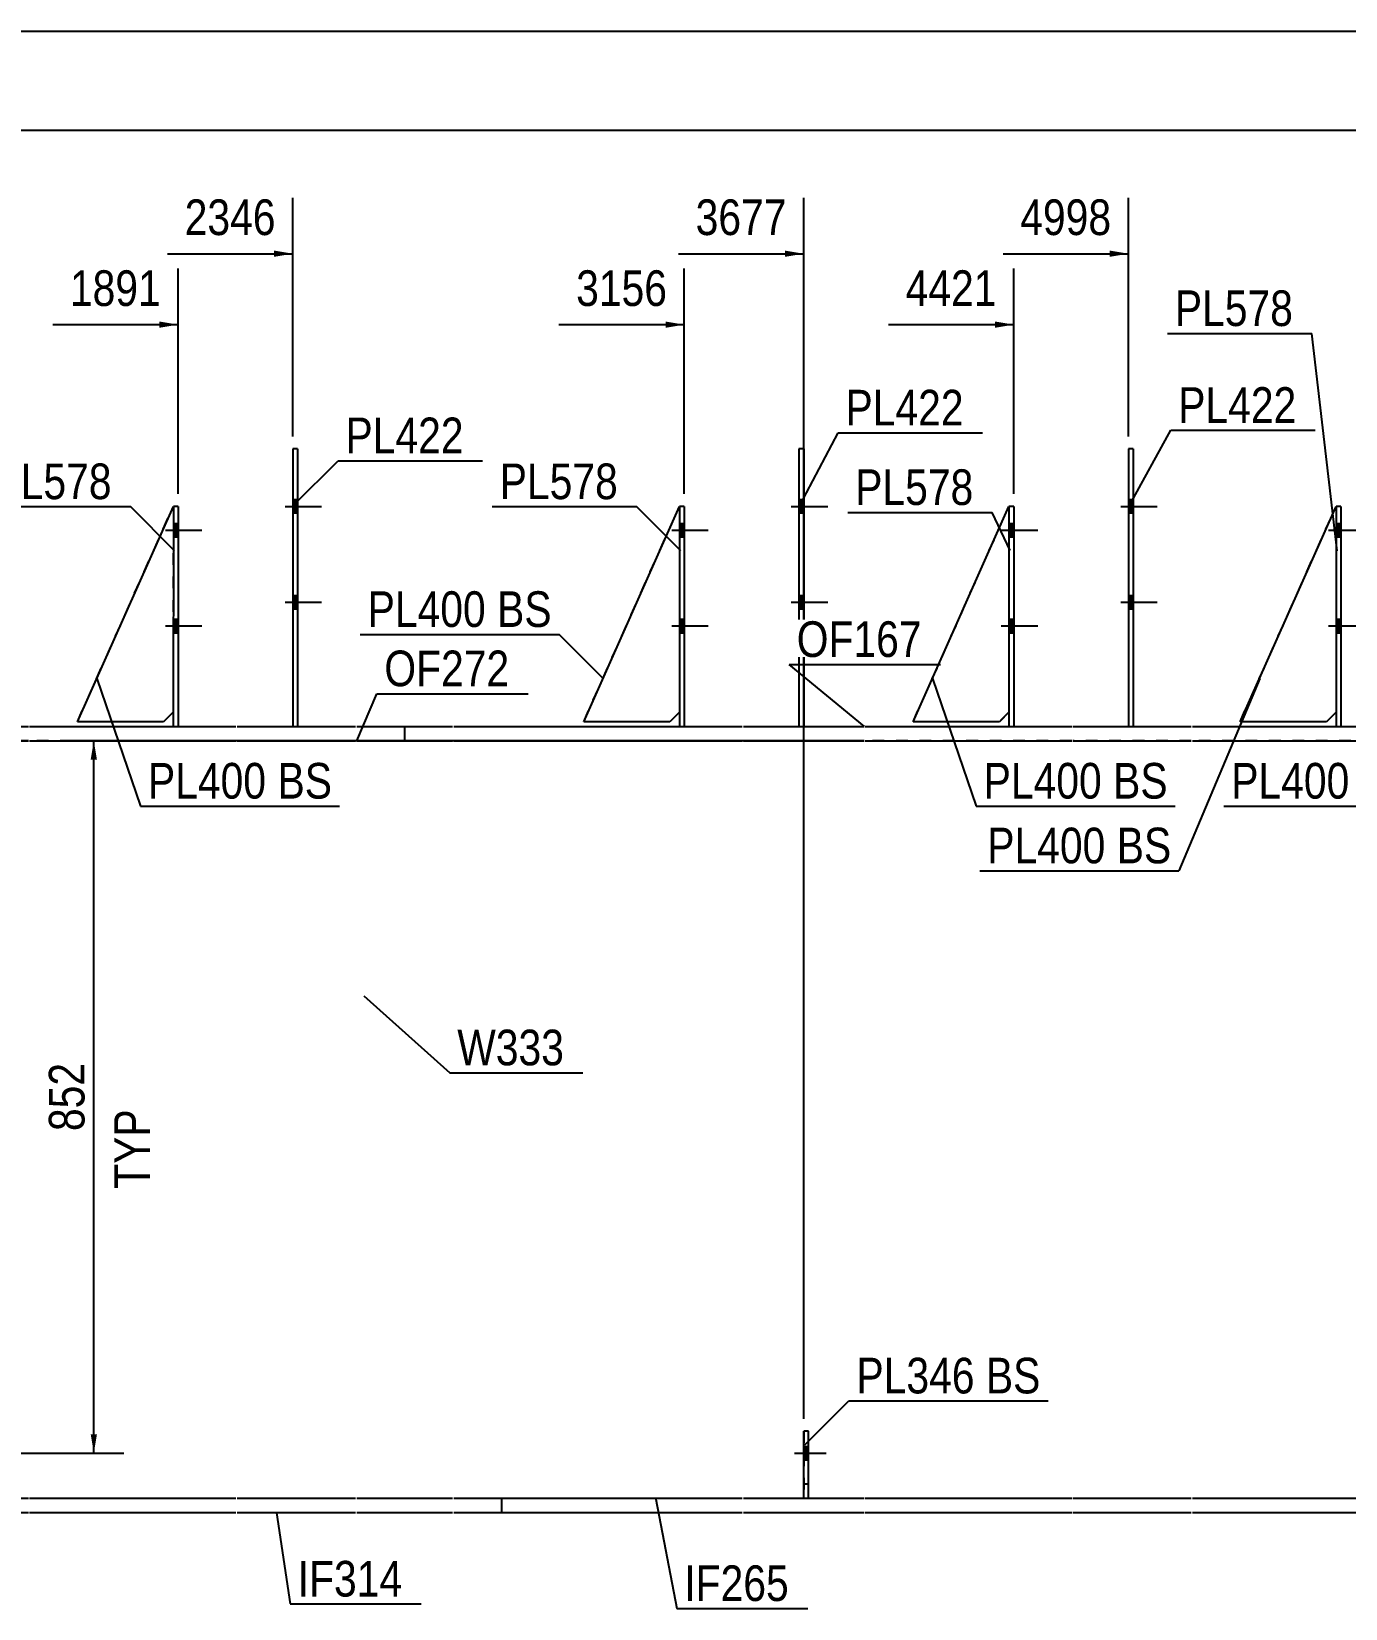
# Model space of a CAD drawing. Header units: millimetres. Extents: x 2 to 405, y 5 to 282.
# Drawn here: x 70.5 to 176.1, y 155.3 to 282 of the extents above; entities that cross this region are included whole.
import ezdxf

# ---------------------------------------------------------------- set-up
doc = ezdxf.new("R2010")
doc.units = ezdxf.units.MM
doc.linetypes.add('DXK_LINE_DOT1', pattern=[1.8814, 0.9407, -0.9407])
doc.linetypes.add('DXK_LINE_DOT2', pattern=[3.9198, 1.9599, -1.9599])
doc.styles.add('Arial Narrow', font='ARIALN.TTF', dxfattribs={"height": 0.2})

# ---------------------------------------------------------------- blocks, each defined once
blk = doc.blocks.new('Unknown-623477390-1211')
at = {"color": 5, "linetype": 'Continuous'}
blk.add_line((405, 282), (5, 282), dxfattribs=at)
blk = doc.blocks.new('Part-623477390-1301 - 1232')
at = {"color": 2, "linetype": 'Continuous'}
for p, q in [((100.51, 226.16), (104.35, 226.16)), ((100.51, 226.16), (100.51, 225.01)), ((104.45, 226.16), (127.63, 226.16)), ((127.73, 226.16), (137.42, 226.16)), ((137.52, 226.16), (154.1, 226.16)), ((154.2, 226.16), (163.7, 226.16)), ((163.8, 226.16), (180.3, 226.16)), ((180.4, 226.16), (189.96, 226.16)), ((189.96, 226.16), (189.96, 225.01)), ((100.51, 225.01), (104.35, 225.01)), ((104.45, 225.01), (127.63, 225.01)), ((127.73, 225.01), (137.42, 225.01)), ((137.52, 225.01), (154.1, 225.01)), ((154.2, 225.01), (163.7, 225.01)), ((163.8, 225.01), (180.3, 225.01)), ((180.4, 225.01), (189.96, 225.01))]:
    blk.add_line(p, q, dxfattribs=at)
blk = doc.blocks.new('Part-623477390-1323 - 1232')
at = {"color": 7, "linetype": 'DXK_LINE_DOT1'}
for p, q in [((36.02, 225.01), (30.66, 225.01)), ((30.66, 225.01), (30.66, 194.62)), ((43.81, 225.01), (36.12, 225.01)), ((60.49, 225.01), (43.91, 225.01)), ((70.28, 225.01), (60.59, 225.01)), ((86.96, 225.01), (70.38, 225.01)), ((96.56, 225.01), (87.06, 225.01)), ((104.35, 225.01), (96.66, 225.01)), ((127.63, 225.01), (104.45, 225.01)), ((137.42, 225.01), (127.73, 225.01)), ((154.1, 225.01), (137.52, 225.01)), ((163.7, 225.01), (154.2, 225.01)), ((180.3, 225.01), (163.8, 225.01)), ((196.98, 225.01), (180.4, 225.01)), ((200.92, 225.01), (197.08, 225.01)), ((30.66, 194.52), (30.66, 164.14)), ((36.02, 164.14), (30.66, 164.14)), ((43.81, 164.14), (36.12, 164.14)), ((60.49, 164.14), (43.91, 164.14)), ((70.28, 164.14), (60.59, 164.14)), ((86.96, 164.14), (70.38, 164.14)), ((96.56, 164.14), (87.06, 164.14)), ((104.35, 164.14), (96.66, 164.14)), ((127.63, 164.14), (104.45, 164.14)), ((137.42, 164.14), (127.73, 164.14)), ((154.1, 164.14), (137.52, 164.14)), ((163.7, 164.14), (154.2, 164.14)), ((180.3, 164.14), (163.8, 164.14)), ((196.98, 164.14), (180.4, 164.14)), ((200.92, 164.14), (197.08, 164.14))]:
    blk.add_line(p, q, dxfattribs=at)
at = {"color": 2, "linetype": 'Continuous'}
for p, q in [((200.92, 225.01), (200.92, 194.62)), ((200.92, 194.52), (200.92, 164.14))]:
    blk.add_line(p, q, dxfattribs=at)
blk = doc.blocks.new('Part-623477390-1776 - 1232')
at = {"color": 2, "linetype": 'Continuous'}
for p, q in [((132.57, 248.47), (132.19, 248.47)), ((132.19, 248.47), (132.19, 226.16)), ((132.57, 248.47), (132.57, 226.16))]:
    blk.add_line(p, q, dxfattribs=at)
at = {"color": 7, "linetype": 'DXK_LINE_DOT1'}
blk.add_line((132.19, 226.16), (132.57, 226.16), dxfattribs=at)
blk = doc.blocks.new('Part-623477390-1453 - 1232')
at = {"color": 2, "linetype": 'Continuous'}
for p, q in [((36.02, 164.14), (30.66, 164.14)), ((30.66, 164.14), (30.66, 162.98)), ((43.81, 164.14), (36.12, 164.14)), ((60.49, 164.14), (43.91, 164.14)), ((70.28, 164.14), (60.59, 164.14)), ((86.96, 164.14), (70.38, 164.14)), ((96.56, 164.14), (87.06, 164.14)), ((104.35, 164.14), (96.66, 164.14)), ((108.3, 164.14), (104.45, 164.14)), ((108.3, 164.14), (108.3, 162.98)), ((36.02, 162.98), (30.66, 162.98)), ((43.81, 162.98), (36.12, 162.98)), ((60.49, 162.98), (43.91, 162.98)), ((70.28, 162.98), (60.59, 162.98)), ((86.96, 162.98), (70.38, 162.98)), ((96.56, 162.98), (87.06, 162.98)), ((104.35, 162.98), (96.66, 162.98)), ((108.3, 162.98), (104.45, 162.98))]:
    blk.add_line(p, q, dxfattribs=at)
blk = doc.blocks.new('Bolt-623477390-1390 - 1232')
at = {"linetype": 'Continuous'}
for points in [[(91.91, 243.32), (91.91, 244.39), (91.52, 244.39), (91.52, 243.32)], [(91.91, 243.32), (91.91, 244.39), (91.52, 244.39), (91.52, 243.32)], [(91.91, 235.62), (91.91, 236.7), (91.52, 236.7), (91.52, 235.62)], [(91.91, 235.62), (91.91, 236.7), (91.52, 236.7), (91.52, 235.62)]]:
    blk.add_hatch(color=3, dxfattribs=at).paths.add_polyline_path(points)
at = {"color": 3, "linetype": 'Continuous'}
for p, q in [((90.91, 243.85), (93.83, 243.85)), ((90.91, 243.85), (93.83, 243.85)), ((91.52, 244.39), (91.91, 244.39)), ((91.52, 244.39), (91.91, 244.39)), ((91.52, 243.32), (91.91, 243.32)), ((91.52, 243.32), (91.91, 243.32)), ((90.91, 236.16), (93.83, 236.16)), ((90.91, 236.16), (93.83, 236.16)), ((91.52, 236.7), (91.91, 236.7)), ((91.52, 236.7), (91.91, 236.7)), ((91.52, 235.62), (91.91, 235.62)), ((91.52, 235.62), (91.91, 235.62))]:
    blk.add_line(p, q, dxfattribs=at)
blk = doc.blocks.new('Bolt-623477390-1391 - 1232')
at = {"linetype": 'Continuous'}
for points in [[(159.04, 243.32), (159.04, 244.39), (158.66, 244.39), (158.66, 243.32)], [(159.04, 243.32), (159.04, 244.39), (158.66, 244.39), (158.66, 243.32)], [(159.04, 235.62), (159.04, 236.7), (158.66, 236.7), (158.66, 235.62)], [(159.04, 235.62), (159.04, 236.7), (158.66, 236.7), (158.66, 235.62)]]:
    blk.add_hatch(color=3, dxfattribs=at).paths.add_polyline_path(points)
at = {"color": 3, "linetype": 'Continuous'}
for p, q in [((158.04, 243.85), (160.97, 243.85)), ((158.04, 243.85), (160.97, 243.85)), ((158.66, 244.39), (159.04, 244.39)), ((158.66, 244.39), (159.04, 244.39)), ((158.66, 243.32), (159.04, 243.32)), ((158.66, 243.32), (159.04, 243.32)), ((158.04, 236.16), (160.97, 236.16)), ((158.04, 236.16), (160.97, 236.16)), ((158.66, 236.7), (159.04, 236.7)), ((158.66, 236.7), (159.04, 236.7)), ((158.66, 235.62), (159.04, 235.62)), ((158.66, 235.62), (159.04, 235.62))]:
    blk.add_line(p, q, dxfattribs=at)
blk = doc.blocks.new('Part-623477390-1426 - 1232')
at = {"color": 2, "linetype": 'Continuous'}
for p, q in [((30.66, 226.16), (36.02, 226.16)), ((30.66, 226.16), (30.66, 225.01)), ((36.12, 226.16), (43.81, 226.16)), ((43.91, 226.16), (60.49, 226.16)), ((60.59, 226.16), (70.28, 226.16)), ((70.38, 226.16), (86.96, 226.16)), ((87.06, 226.16), (96.56, 226.16)), ((96.66, 226.16), (100.51, 226.16)), ((100.51, 226.16), (100.51, 225.01)), ((30.66, 225.01), (36.02, 225.01)), ((36.12, 225.01), (43.81, 225.01)), ((43.91, 225.01), (60.49, 225.01)), ((60.59, 225.01), (70.28, 225.01)), ((70.38, 225.01), (86.96, 225.01)), ((87.06, 225.01), (96.56, 225.01)), ((96.66, 225.01), (100.51, 225.01))]:
    blk.add_line(p, q, dxfattribs=at)
blk = doc.blocks.new('Part-623477390-1448 - 1232')
at = {"color": 2, "linetype": 'Continuous'}
for p, q in [((127.63, 164.14), (108.3, 164.14)), ((108.3, 164.14), (108.3, 162.98)), ((137.42, 164.14), (127.73, 164.14)), ((154.1, 164.14), (137.52, 164.14)), ((163.7, 164.14), (154.2, 164.14)), ((180.3, 164.14), (163.8, 164.14)), ((127.63, 162.98), (108.3, 162.98)), ((137.42, 162.98), (127.73, 162.98)), ((154.1, 162.98), (137.52, 162.98)), ((163.7, 162.98), (154.2, 162.98)), ((180.3, 162.98), (163.8, 162.98))]:
    blk.add_line(p, q, dxfattribs=at)
blk = doc.blocks.new('Part-623477390-9598 - 1232')
at = {"color": 7, "linetype": 'DXK_LINE_DOT1'}
for p, q in [((114.9, 226.55), (122.59, 243.85)), ((122.59, 227.31), (121.82, 226.55)), ((121.82, 226.55), (114.9, 226.55))]:
    blk.add_line(p, q, dxfattribs=at)
blk = doc.blocks.new('Part-623477390-1732 - 1232')
at = {"color": 2, "linetype": 'Continuous'}
for p, q in [((159.04, 248.47), (158.66, 248.47)), ((158.66, 248.47), (158.66, 226.16)), ((159.04, 248.47), (159.04, 226.16))]:
    blk.add_line(p, q, dxfattribs=at)
at = {"color": 7, "linetype": 'DXK_LINE_DOT1'}
blk.add_line((158.66, 226.16), (159.04, 226.16), dxfattribs=at)
blk = doc.blocks.new('Part-623477390-1737 - 1232')
at = {"color": 2, "linetype": 'Continuous'}
for p, q in [((91.91, 248.47), (91.52, 248.47)), ((91.52, 248.47), (91.52, 226.16)), ((91.91, 248.47), (91.91, 226.16))]:
    blk.add_line(p, q, dxfattribs=at)
at = {"color": 7, "linetype": 'DXK_LINE_DOT1'}
blk.add_line((91.52, 226.16), (91.91, 226.16), dxfattribs=at)
blk = doc.blocks.new('Part-623477390-1781 - 1232')
at = {"color": 2, "linetype": 'Continuous'}
for p, q in [((132.57, 164.16), (132.57, 169.55)), ((132.96, 169.55), (132.57, 169.55)), ((132.96, 164.16), (132.96, 169.55)), ((132.57, 164.16), (132.96, 164.16))]:
    blk.add_line(p, q, dxfattribs=at)
at = {"color": 7, "linetype": 'DXK_LINE_DOT1'}
blk.add_line((132.57, 165.31), (132.96, 165.31), dxfattribs=at)
blk = doc.blocks.new('Part-623477390-1786 - 1232')
at = {"color": 7, "linetype": 'DXK_LINE_DOT1'}
for p, q in [((132.57, 169.55), (132.57, 164.16)), ((132.96, 169.55), (132.57, 169.55)), ((132.96, 164.16), (132.96, 169.55)), ((132.57, 164.16), (132.96, 164.16))]:
    blk.add_line(p, q, dxfattribs=at)
blk = doc.blocks.new('Bolt-623477390-1787 - 1232')
at = {"linetype": 'Continuous'}
for points in [[(132.57, 243.32), (132.57, 244.39), (132.19, 244.39), (132.19, 243.32)], [(132.57, 243.32), (132.57, 244.39), (132.19, 244.39), (132.19, 243.32)], [(132.57, 235.62), (132.57, 236.7), (132.19, 236.7), (132.19, 235.62)], [(132.57, 235.62), (132.57, 236.7), (132.19, 236.7), (132.19, 235.62)]]:
    blk.add_hatch(color=3, dxfattribs=at).paths.add_polyline_path(points)
at = {"color": 3, "linetype": 'Continuous'}
for p, q in [((131.57, 243.85), (134.5, 243.85)), ((131.57, 243.85), (134.5, 243.85)), ((132.19, 244.39), (132.57, 244.39)), ((132.19, 244.39), (132.57, 244.39)), ((132.19, 243.32), (132.57, 243.32)), ((132.19, 243.32), (132.57, 243.32)), ((131.57, 236.16), (134.5, 236.16)), ((131.57, 236.16), (134.5, 236.16)), ((132.19, 236.7), (132.57, 236.7)), ((132.19, 236.7), (132.57, 236.7)), ((132.19, 235.62), (132.57, 235.62)), ((132.19, 235.62), (132.57, 235.62))]:
    blk.add_line(p, q, dxfattribs=at)
blk = doc.blocks.new('Bolt-623477390-1788 - 1232')
at = {"linetype": 'Continuous'}
blk.add_hatch(color=3, dxfattribs=at).paths.add_polyline_path([(132.96, 167.24), (132.96, 168.31), (132.57, 168.31), (132.57, 167.24)])
at = {"color": 3, "linetype": 'Continuous'}
for p, q in [((131.84, 167.78), (134.38, 167.78)), ((132.57, 168.31), (132.96, 168.31)), ((132.57, 167.24), (132.96, 167.24))]:
    blk.add_line(p, q, dxfattribs=at)
blk = doc.blocks.new('Bolt-623477390-1789 - 1232')
at = {"color": 3, "linetype": 'DXK_LINE_DOT2'}
for p, q in [((131.96, 167.78), (132.96, 167.78)), ((132.57, 168.31), (132.96, 168.31)), ((132.57, 167.24), (132.96, 167.24))]:
    blk.add_line(p, q, dxfattribs=at)
blk = doc.blocks.new('Part-623477390-1817 - 1232')
at = {"color": 2, "linetype": 'Continuous'}
for p, q in [((149.45, 243.85), (149.06, 243.85)), ((149.06, 243.85), (149.06, 226.16)), ((149.45, 243.85), (149.44, 226.16))]:
    blk.add_line(p, q, dxfattribs=at)
at = {"color": 7, "linetype": 'DXK_LINE_DOT1'}
blk.add_line((149.06, 226.16), (149.44, 226.16), dxfattribs=at)
blk = doc.blocks.new('Bolt-623477390-1818 - 1232')
at = {"linetype": 'Continuous'}
for points in [[(149.45, 241.39), (149.45, 242.47), (149.06, 242.47), (149.06, 241.39)], [(149.45, 241.39), (149.45, 242.47), (149.06, 242.47), (149.06, 241.39)], [(149.45, 241.39), (149.45, 242.47), (149.06, 242.47), (149.06, 241.39)], [(149.44, 233.7), (149.44, 234.78), (149.06, 234.78), (149.06, 233.7)], [(149.44, 233.7), (149.44, 234.78), (149.06, 234.78), (149.06, 233.7)], [(149.44, 233.7), (149.44, 234.78), (149.06, 234.78), (149.06, 233.7)]]:
    blk.add_hatch(color=3, dxfattribs=at).paths.add_polyline_path(points)
at = {"color": 3, "linetype": 'Continuous'}
for p, q in [((149.06, 242.47), (149.45, 242.47)), ((149.06, 242.47), (149.45, 242.47)), ((149.06, 242.47), (149.45, 242.47)), ((148.45, 241.93), (151.37, 241.93)), ((148.45, 241.93), (151.37, 241.93)), ((148.45, 241.93), (151.37, 241.93)), ((149.06, 241.39), (149.45, 241.39)), ((149.06, 241.39), (149.45, 241.39)), ((149.06, 241.39), (149.45, 241.39)), ((149.06, 234.78), (149.44, 234.78)), ((149.06, 234.78), (149.44, 234.78)), ((149.06, 234.78), (149.44, 234.78)), ((148.44, 234.24), (151.37, 234.24)), ((148.44, 234.24), (151.37, 234.24)), ((148.44, 234.24), (151.37, 234.24)), ((149.06, 233.7), (149.44, 233.7)), ((149.06, 233.7), (149.44, 233.7)), ((149.06, 233.7), (149.44, 233.7))]:
    blk.add_line(p, q, dxfattribs=at)
blk = doc.blocks.new('Part-623477390-1828 - 1232')
at = {"color": 2, "linetype": 'Continuous'}
for p, q in [((81.93, 243.85), (81.92, 226.16)), ((82.31, 243.85), (81.93, 243.85)), ((82.31, 243.85), (82.31, 226.16))]:
    blk.add_line(p, q, dxfattribs=at)
at = {"color": 7, "linetype": 'DXK_LINE_DOT1'}
blk.add_line((81.92, 226.16), (82.31, 226.16), dxfattribs=at)
blk = doc.blocks.new('Bolt-623477390-1829 - 1232')
at = {"linetype": 'Continuous'}
for points in [[(82.31, 241.39), (82.31, 242.47), (81.93, 242.47), (81.92, 241.39)], [(82.31, 241.39), (82.31, 242.47), (81.93, 242.47), (81.92, 241.39)], [(82.31, 241.39), (82.31, 242.47), (81.93, 242.47), (81.92, 241.39)], [(82.31, 233.7), (82.31, 234.78), (81.92, 234.78), (81.92, 233.7)], [(82.31, 233.7), (82.31, 234.78), (81.92, 234.78), (81.92, 233.7)], [(82.31, 233.7), (82.31, 234.78), (81.92, 234.78), (81.92, 233.7)]]:
    blk.add_hatch(color=3, dxfattribs=at).paths.add_polyline_path(points)
at = {"color": 3, "linetype": 'Continuous'}
for p, q in [((81.93, 242.47), (82.31, 242.47)), ((81.93, 242.47), (82.31, 242.47)), ((81.93, 242.47), (82.31, 242.47)), ((81.31, 241.93), (84.23, 241.93)), ((81.31, 241.93), (84.23, 241.93)), ((81.31, 241.93), (84.23, 241.93)), ((81.92, 241.39), (82.31, 241.39)), ((81.92, 241.39), (82.31, 241.39)), ((81.92, 241.39), (82.31, 241.39)), ((81.92, 234.78), (82.31, 234.78)), ((81.92, 234.78), (82.31, 234.78)), ((81.92, 234.78), (82.31, 234.78)), ((81.31, 234.24), (84.23, 234.24)), ((81.31, 234.24), (84.23, 234.24)), ((81.31, 234.24), (84.23, 234.24)), ((81.92, 233.7), (82.31, 233.7)), ((81.92, 233.7), (82.31, 233.7)), ((81.92, 233.7), (82.31, 233.7))]:
    blk.add_line(p, q, dxfattribs=at)
blk = doc.blocks.new('Bolt-623477390-1841 - 1232')
at = {"linetype": 'Continuous'}
for points in [[(122.98, 241.39), (122.98, 242.47), (122.59, 242.47), (122.59, 241.39)], [(122.98, 241.39), (122.98, 242.47), (122.59, 242.47), (122.59, 241.39)], [(122.98, 241.39), (122.98, 242.47), (122.59, 242.47), (122.59, 241.39)], [(122.97, 233.7), (122.97, 234.78), (122.59, 234.78), (122.59, 233.7)], [(122.97, 233.7), (122.97, 234.78), (122.59, 234.78), (122.59, 233.7)], [(122.97, 233.7), (122.97, 234.78), (122.59, 234.78), (122.59, 233.7)]]:
    blk.add_hatch(color=3, dxfattribs=at).paths.add_polyline_path(points)
at = {"color": 3, "linetype": 'Continuous'}
for p, q in [((122.59, 242.47), (122.98, 242.47)), ((122.59, 242.47), (122.98, 242.47)), ((122.59, 242.47), (122.98, 242.47)), ((121.98, 241.93), (124.9, 241.93)), ((121.98, 241.93), (124.9, 241.93)), ((121.98, 241.93), (124.9, 241.93)), ((122.59, 241.39), (122.98, 241.39)), ((122.59, 241.39), (122.98, 241.39)), ((122.59, 241.39), (122.98, 241.39)), ((122.59, 234.78), (122.97, 234.78)), ((122.59, 234.78), (122.97, 234.78)), ((122.59, 234.78), (122.97, 234.78)), ((121.97, 234.24), (124.9, 234.24)), ((121.97, 234.24), (124.9, 234.24)), ((121.97, 234.24), (124.9, 234.24)), ((122.59, 233.7), (122.97, 233.7)), ((122.59, 233.7), (122.97, 233.7)), ((122.59, 233.7), (122.97, 233.7))]:
    blk.add_line(p, q, dxfattribs=at)
blk = doc.blocks.new('Part-623477390-4533 - 1232')
at = {"color": 2, "linetype": 'Continuous'}
for p, q in [((122.98, 243.85), (122.59, 243.85)), ((122.59, 243.85), (122.59, 226.16)), ((122.98, 243.85), (122.97, 226.16))]:
    blk.add_line(p, q, dxfattribs=at)
at = {"color": 7, "linetype": 'DXK_LINE_DOT1'}
blk.add_line((122.59, 226.16), (122.97, 226.16), dxfattribs=at)
blk = doc.blocks.new('Part-623477390-9588 - 1232')
at = {"color": 2, "linetype": 'Continuous'}
for p, q in [((114.9, 226.55), (122.59, 243.85)), ((122.59, 227.31), (121.82, 226.55)), ((121.82, 226.55), (114.9, 226.55))]:
    blk.add_line(p, q, dxfattribs=at)
at = {"color": 7, "linetype": 'DXK_LINE_DOT1'}
blk.add_line((122.59, 243.85), (122.59, 227.31), dxfattribs=at)
blk = doc.blocks.new('Part-623477390-9590 - 1232')
at = {"color": 2, "linetype": 'Continuous'}
for p, q in [((74.23, 226.55), (81.93, 243.85)), ((81.92, 227.31), (81.15, 226.55)), ((81.15, 226.55), (74.23, 226.55))]:
    blk.add_line(p, q, dxfattribs=at)
at = {"color": 7, "linetype": 'DXK_LINE_DOT1'}
blk.add_line((81.93, 243.85), (81.92, 227.31), dxfattribs=at)
blk = doc.blocks.new('Part-623477390-9594 - 1232')
at = {"color": 2, "linetype": 'Continuous'}
for p, q in [((141.37, 226.55), (149.06, 243.85)), ((149.06, 227.31), (148.29, 226.55)), ((148.29, 226.55), (141.37, 226.55))]:
    blk.add_line(p, q, dxfattribs=at)
at = {"color": 7, "linetype": 'DXK_LINE_DOT1'}
blk.add_line((149.06, 243.85), (149.06, 227.31), dxfattribs=at)
blk = doc.blocks.new('Part-623477390-9600 - 1232')
at = {"color": 7, "linetype": 'DXK_LINE_DOT1'}
for p, q in [((74.23, 226.55), (81.93, 243.85)), ((81.92, 227.31), (81.15, 226.55)), ((81.15, 226.55), (74.23, 226.55))]:
    blk.add_line(p, q, dxfattribs=at)
blk = doc.blocks.new('Part-623477390-9604 - 1232')
at = {"color": 7, "linetype": 'DXK_LINE_DOT1'}
for p, q in [((141.37, 226.55), (149.06, 243.85)), ((149.06, 227.31), (148.29, 226.55)), ((148.29, 226.55), (141.37, 226.55))]:
    blk.add_line(p, q, dxfattribs=at)
blk = doc.blocks.new('Part-623477390-14986 - 1232')
at = {"color": 2, "linetype": 'Continuous'}
for p, q in [((175.72, 243.85), (175.34, 243.85)), ((175.34, 243.85), (175.34, 226.16)), ((175.72, 243.85), (175.72, 226.16))]:
    blk.add_line(p, q, dxfattribs=at)
at = {"color": 7, "linetype": 'DXK_LINE_DOT1'}
blk.add_line((175.34, 226.16), (175.72, 226.16), dxfattribs=at)
blk = doc.blocks.new('Part-623477390-14987 - 1232')
at = {"color": 7, "linetype": 'DXK_LINE_DOT1'}
for p, q in [((167.64, 226.55), (175.34, 243.85)), ((175.34, 243.85), (175.34, 227.31)), ((175.34, 227.31), (174.57, 226.55)), ((174.57, 226.55), (167.64, 226.55))]:
    blk.add_line(p, q, dxfattribs=at)
blk = doc.blocks.new('Part-623477390-14988 - 1232')
at = {"color": 2, "linetype": 'Continuous'}
for p, q in [((167.64, 226.55), (175.34, 243.85)), ((175.34, 227.31), (174.57, 226.55)), ((174.57, 226.55), (167.64, 226.55))]:
    blk.add_line(p, q, dxfattribs=at)
blk = doc.blocks.new('Bolt-623477390-14989 - 1232')
at = {"linetype": 'Continuous'}
for points in [[(175.72, 241.39), (175.72, 242.47), (175.34, 242.47), (175.34, 241.39)], [(175.72, 241.39), (175.72, 242.47), (175.34, 242.47), (175.34, 241.39)], [(175.72, 241.39), (175.72, 242.47), (175.34, 242.47), (175.34, 241.39)], [(175.72, 233.7), (175.72, 234.78), (175.34, 234.78), (175.34, 233.7)], [(175.72, 233.7), (175.72, 234.78), (175.34, 234.78), (175.34, 233.7)], [(175.72, 233.7), (175.72, 234.78), (175.34, 234.78), (175.34, 233.7)]]:
    blk.add_hatch(color=3, dxfattribs=at).paths.add_polyline_path(points)
at = {"color": 3, "linetype": 'Continuous'}
for p, q in [((175.34, 242.47), (175.72, 242.47)), ((175.34, 242.47), (175.72, 242.47)), ((175.34, 242.47), (175.72, 242.47)), ((174.72, 241.93), (177.26, 241.93)), ((174.72, 241.93), (177.26, 241.93)), ((174.72, 241.93), (177.26, 241.93)), ((175.34, 241.39), (175.72, 241.39)), ((175.34, 241.39), (175.72, 241.39)), ((175.34, 241.39), (175.72, 241.39)), ((175.34, 234.78), (175.72, 234.78)), ((175.34, 234.78), (175.72, 234.78)), ((175.34, 234.78), (175.72, 234.78)), ((174.72, 234.24), (177.26, 234.24)), ((174.72, 234.24), (177.26, 234.24)), ((174.72, 234.24), (177.26, 234.24)), ((175.34, 233.7), (175.72, 233.7)), ((175.34, 233.7), (175.72, 233.7)), ((175.34, 233.7), (175.72, 233.7))]:
    blk.add_line(p, q, dxfattribs=at)
blk = doc.blocks.new('StraightDimension-623477390-2205 - 1232')
at = {"linetype": 'Continuous'}
for points in [[(75.29, 223.51), (75.54, 225.01), (75.79, 223.51)], [(75.79, 169.29), (75.54, 167.79), (75.29, 169.29)]]:
    blk.add_hatch(color=7, dxfattribs=at).paths.add_polyline_path(points)
at = {"color": 7, "linetype": 'Continuous'}
for p, q in [((136.5, 225.01), (73.29, 225.01)), ((75.54, 167.79), (75.54, 225.01)), ((67.53, 167.79), (77.94, 167.79))]:
    blk.add_line(p, q, dxfattribs=at)
at = {"color": 0, "linetype": 'Continuous'}
blk.add_wipeout([(80.64, 196.01), (76.44, 196.01), (76.44, 188.42), (80.64, 188.42)], dxfattribs=at)
at = {"color": 3, "linetype": 'Continuous', "style": 'Arial Narrow'}
blk.add_text('TYP', height=2.863, rotation=90.0002, dxfattribs=at).set_placement((80.04, 189.02))
at = {"color": 0}
blk.add_wipeout([(75.39, 199.74), (71.19, 199.74), (71.19, 193.06), (75.39, 193.06)], dxfattribs=at)
at = {"color": 3, "style": 'Arial Narrow'}
blk.add_text('852', height=2.863, rotation=90.0002, dxfattribs=at).set_placement((74.79, 193.66))
blk = doc.blocks.new('StraightDimension-623477390-18067 - 1232')
at = {"linetype": 'Continuous'}
blk.add_hatch(color=7, dxfattribs=at).paths.add_polyline_path([(157.16, 264.4), (158.66, 264.15), (157.16, 263.9)])
at = {"color": 7, "linetype": 'Continuous'}
for p, q in [((158.66, 249.47), (158.66, 268.65)), ((148.6, 264.15), (158.66, 264.15))]:
    blk.add_line(p, q, dxfattribs=at)
at = {"color": 0}
blk.add_wipeout([(157.89, 265.05), (157.89, 269.25), (149.37, 269.25), (149.37, 265.05)], dxfattribs=at)
at = {"color": 3, "style": 'Arial Narrow'}
blk.add_text('4998', height=2.863, dxfattribs=at).set_placement((149.97, 265.65))
blk = doc.blocks.new('StraightDimension-623477390-2315 - 1232')
at = {"color": 7, "linetype": 'Continuous'}
blk.add_line((29.12, 274.08), (378.18, 274.08), dxfattribs=at)
blk = doc.blocks.new('StraightDimension-623477390-18068 - 1232')
at = {"linetype": 'Continuous'}
blk.add_hatch(color=7, dxfattribs=at).paths.add_polyline_path([(147.95, 258.7), (149.45, 258.45), (147.95, 258.2)])
at = {"color": 7, "linetype": 'Continuous'}
for p, q in [((149.45, 244.85), (149.45, 262.95)), ((139.38, 258.45), (149.45, 258.45))]:
    blk.add_line(p, q, dxfattribs=at)
at = {"color": 0}
blk.add_wipeout([(148.67, 259.35), (148.67, 263.55), (140.16, 263.55), (140.16, 259.35)], dxfattribs=at)
at = {"color": 3, "style": 'Arial Narrow'}
blk.add_text('4421', height=2.863, dxfattribs=at).set_placement((140.76, 259.95))
blk = doc.blocks.new('StraightDimension-623477390-18069 - 1232')
at = {"linetype": 'Continuous'}
blk.add_hatch(color=7, dxfattribs=at).paths.add_polyline_path([(131.07, 264.4), (132.57, 264.15), (131.07, 263.9)])
at = {"color": 7, "linetype": 'Continuous'}
for p, q in [((132.57, 170.55), (132.57, 268.65)), ((122.51, 264.15), (132.57, 264.15))]:
    blk.add_line(p, q, dxfattribs=at)
at = {"color": 0}
blk.add_wipeout([(131.8, 265.05), (131.8, 269.25), (123.29, 269.25), (123.29, 265.05)], dxfattribs=at)
at = {"color": 3, "style": 'Arial Narrow'}
blk.add_text('3677', height=2.863, dxfattribs=at).set_placement((123.89, 265.65))
blk = doc.blocks.new('StraightDimension-623477390-18070 - 1232')
at = {"linetype": 'Continuous'}
blk.add_hatch(color=7, dxfattribs=at).paths.add_polyline_path([(121.48, 258.7), (122.98, 258.45), (121.48, 258.2)])
at = {"color": 7, "linetype": 'Continuous'}
for p, q in [((122.98, 244.85), (122.98, 262.95)), ((112.91, 258.45), (122.98, 258.45))]:
    blk.add_line(p, q, dxfattribs=at)
at = {"color": 0}
blk.add_wipeout([(122.2, 259.35), (122.2, 263.55), (113.69, 263.55), (113.69, 259.35)], dxfattribs=at)
at = {"color": 3, "style": 'Arial Narrow'}
blk.add_text('3156', height=2.863, dxfattribs=at).set_placement((114.29, 259.95))
blk = doc.blocks.new('StraightDimension-623477390-18071 - 1232')
at = {"linetype": 'Continuous'}
blk.add_hatch(color=7, dxfattribs=at).paths.add_polyline_path([(90.02, 264.4), (91.52, 264.15), (90.02, 263.9)])
at = {"color": 7, "linetype": 'Continuous'}
for p, q in [((91.52, 249.47), (91.52, 268.65)), ((81.46, 264.15), (91.52, 264.15))]:
    blk.add_line(p, q, dxfattribs=at)
at = {"color": 0}
blk.add_wipeout([(90.75, 265.05), (90.75, 269.25), (82.24, 269.25), (82.24, 265.05)], dxfattribs=at)
at = {"color": 3, "style": 'Arial Narrow'}
blk.add_text('2346', height=2.863, dxfattribs=at).set_placement((82.84, 265.65))
blk = doc.blocks.new('StraightDimension-623477390-18072 - 1232')
at = {"linetype": 'Continuous'}
blk.add_hatch(color=7, dxfattribs=at).paths.add_polyline_path([(80.81, 258.7), (82.31, 258.45), (80.81, 258.2)])
at = {"color": 7, "linetype": 'Continuous'}
for p, q in [((82.31, 244.85), (82.31, 262.95)), ((72.25, 258.45), (82.31, 258.45))]:
    blk.add_line(p, q, dxfattribs=at)
at = {"color": 0}
blk.add_wipeout([(81.53, 259.35), (81.53, 263.55), (73.02, 263.55), (73.02, 259.35)], dxfattribs=at)
at = {"color": 3, "style": 'Arial Narrow'}
blk.add_text('1891', height=2.863, dxfattribs=at).set_placement((73.62, 259.95))
blk = doc.blocks.new('Mark-623477390-1728 - 1232')
at = {"color": 0}
blk.add_wipeout([(172.16, 250.56), (172.16, 253.56), (162.66, 253.56), (162.66, 250.56)], dxfattribs=at)
blk.add_wipeout([(172.16, 250.56), (172.16, 253.56), (162.66, 253.56), (162.66, 250.56)], dxfattribs=at)
at = {"color": 7, "linetype": 'Continuous'}
for p, q in [((158.76, 243.98), (162.06, 249.96)), ((162.06, 249.96), (173.66, 249.96))]:
    blk.add_line(p, q, dxfattribs=at)
at = {"color": 3, "style": 'Arial Narrow'}
blk.add_text('PL422', height=2.863, dxfattribs=at).set_placement((162.66, 250.56))
blk = doc.blocks.new('Mark-623477390-1297 - 1232')
at = {"color": 0}
blk.add_wipeout([(142.06, 231.75), (142.06, 234.75), (132.01, 234.75), (132.01, 231.75)], dxfattribs=at)
blk.add_wipeout([(142.06, 231.75), (142.06, 234.75), (132.01, 234.75), (132.01, 231.75)], dxfattribs=at)
at = {"color": 7, "linetype": 'Continuous'}
for p, q in [((137.46, 226.16), (131.41, 231.15)), ((131.41, 231.15), (143.56, 231.15))]:
    blk.add_line(p, q, dxfattribs=at)
at = {"color": 3, "style": 'Arial Narrow'}
blk.add_text('OF167', height=2.863, dxfattribs=at).set_placement((132.01, 231.75))
blk = doc.blocks.new('Mark-623477390-1319 - 1232')
at = {"color": 0}
blk.add_wipeout([(113.33, 198.94), (113.33, 201.94), (104.74, 201.94), (104.74, 198.94)], dxfattribs=at)
blk.add_wipeout([(113.33, 198.94), (113.33, 201.94), (104.74, 201.94), (104.74, 198.94)], dxfattribs=at)
at = {"color": 7, "linetype": 'Continuous'}
for p, q in [((97.23, 204.51), (104.14, 198.34)), ((104.14, 198.34), (114.83, 198.34))]:
    blk.add_line(p, q, dxfattribs=at)
at = {"color": 3, "style": 'Arial Narrow'}
blk.add_text('W333', height=2.863, dxfattribs=at).set_placement((104.74, 198.94))
blk = doc.blocks.new('Mark-623477390-1422 - 1232')
at = {"color": 0}
blk.add_wipeout([(108.93, 229.4), (108.93, 232.4), (98.88, 232.4), (98.88, 229.4)], dxfattribs=at)
blk.add_wipeout([(108.93, 229.4), (108.93, 232.4), (98.88, 232.4), (98.88, 229.4)], dxfattribs=at)
at = {"color": 7, "linetype": 'Continuous'}
for p, q in [((96.66, 225.01), (98.28, 228.8)), ((98.28, 228.8), (110.43, 228.8))]:
    blk.add_line(p, q, dxfattribs=at)
at = {"color": 3, "style": 'Arial Narrow'}
blk.add_text('OF272', height=2.863, dxfattribs=at).set_placement((98.88, 229.4))
blk = doc.blocks.new('Mark-623477390-1449 - 1232')
at = {"color": 0}
blk.add_wipeout([(100.33, 156.26), (100.33, 159.26), (91.92, 159.26), (91.92, 156.26)], dxfattribs=at)
blk.add_wipeout([(100.33, 156.26), (100.33, 159.26), (91.92, 159.26), (91.92, 156.26)], dxfattribs=at)
at = {"color": 7, "linetype": 'Continuous'}
for p, q in [((90.22, 162.98), (91.32, 155.66)), ((91.32, 155.66), (101.83, 155.66))]:
    blk.add_line(p, q, dxfattribs=at)
at = {"color": 3, "style": 'Arial Narrow'}
blk.add_text('IF314', height=2.863, dxfattribs=at).set_placement((91.92, 156.26))
blk = doc.blocks.new('MarkSet-623477390-9781 - 1232')
at = {"color": 0}
for points in [[(176.42, 220.37), (176.42, 223.37), (166.92, 223.37), (166.92, 220.37)], [(181.71, 220.37), (181.71, 223.37), (177.32, 223.37), (177.32, 220.37)]]:
    blk.add_wipeout(points, dxfattribs=at)
for points in [[(176.42, 220.37), (176.42, 223.37), (166.92, 223.37), (166.92, 220.37)], [(181.71, 220.37), (181.71, 223.37), (177.32, 223.37), (177.32, 220.37)]]:
    blk.add_wipeout(points, dxfattribs=at)
at = {"color": 7, "linetype": 'Continuous'}
for p in [(185.81, 230.03), (166.32, 219.77)]:
    blk.add_line(p, (182.31, 219.77), dxfattribs=at)
at = {"color": 3, "style": 'Arial Narrow'}
for s, p in [('PL400', (166.92, 220.37)), ('BS', (177.32, 220.37))]:
    blk.add_text(s, height=2.863, dxfattribs=at).set_placement(p)
blk = doc.blocks.new('Mark-623477390-1733 - 1232')
at = {"color": 0}
blk.add_wipeout([(105.26, 248.12), (105.26, 251.12), (95.76, 251.12), (95.76, 248.12)], dxfattribs=at)
blk.add_wipeout([(105.26, 248.12), (105.26, 251.12), (95.76, 251.12), (95.76, 248.12)], dxfattribs=at)
at = {"color": 7, "linetype": 'Continuous'}
for p, q in [((91.62, 243.98), (95.16, 247.52)), ((95.16, 247.52), (106.76, 247.52))]:
    blk.add_line(p, q, dxfattribs=at)
at = {"color": 3, "style": 'Arial Narrow'}
blk.add_text('PL422', height=2.863, dxfattribs=at).set_placement((95.76, 248.12))
blk = doc.blocks.new('MarkSet-623477390-9726 - 1232')
at = {"color": 0}
for points in [[(107.04, 234.16), (107.04, 237.16), (97.54, 237.16), (97.54, 234.16)], [(112.32, 234.16), (112.32, 237.16), (107.94, 237.16), (107.94, 234.16)]]:
    blk.add_wipeout(points, dxfattribs=at)
for points in [[(107.04, 234.16), (107.04, 237.16), (97.54, 237.16), (97.54, 234.16)], [(112.32, 234.16), (112.32, 237.16), (107.94, 237.16), (107.94, 234.16)]]:
    blk.add_wipeout(points, dxfattribs=at)
at = {"color": 7, "linetype": 'Continuous'}
for p in [(96.94, 233.56), (116.46, 230.03)]:
    blk.add_line(p, (112.92, 233.56), dxfattribs=at)
at = {"color": 3, "style": 'Arial Narrow'}
for s, p in [('PL400', (97.54, 234.16)), ('BS', (107.94, 234.16))]:
    blk.add_text(s, height=2.863, dxfattribs=at).set_placement(p)
blk = doc.blocks.new('Mark-623477390-1772 - 1232')
at = {"color": 0}
blk.add_wipeout([(145.43, 250.35), (145.43, 253.35), (135.93, 253.35), (135.93, 250.35)], dxfattribs=at)
blk.add_wipeout([(145.43, 250.35), (145.43, 253.35), (135.93, 253.35), (135.93, 250.35)], dxfattribs=at)
at = {"color": 7, "linetype": 'Continuous'}
for p, q in [((132.29, 243.98), (135.33, 249.75)), ((135.33, 249.75), (146.93, 249.75))]:
    blk.add_line(p, q, dxfattribs=at)
at = {"color": 3, "style": 'Arial Narrow'}
blk.add_text('PL422', height=2.863, dxfattribs=at).set_placement((135.93, 250.35))
blk = doc.blocks.new('Mark-623477390-1813 - 1232')
at = {"color": 7, "linetype": 'Continuous'}
blk.add_line((149.16, 240.3), (147.72, 243.36), dxfattribs=at)
at = {"color": 0}
blk.add_wipeout([(146.22, 243.96), (146.22, 246.96), (136.71, 246.96), (136.71, 243.96)], dxfattribs=at)
blk.add_wipeout([(146.22, 243.96), (146.22, 246.96), (136.71, 246.96), (136.71, 243.96)], dxfattribs=at)
at = {"color": 7, "linetype": 'Continuous'}
blk.add_line((136.11, 243.36), (147.72, 243.36), dxfattribs=at)
at = {"color": 3, "style": 'Arial Narrow'}
blk.add_text('PL578', height=2.863, dxfattribs=at).set_placement((136.71, 243.96))
blk = doc.blocks.new('Mark-623477390-1824 - 1232')
at = {"color": 7, "linetype": 'Continuous'}
blk.add_line((82.02, 240.29), (78.49, 243.83), dxfattribs=at)
at = {"color": 0}
blk.add_wipeout([(76.99, 244.43), (76.99, 247.43), (67.48, 247.43), (67.48, 244.43)], dxfattribs=at)
blk.add_wipeout([(76.99, 244.43), (76.99, 247.43), (67.48, 247.43), (67.48, 244.43)], dxfattribs=at)
at = {"color": 7, "linetype": 'Continuous'}
blk.add_line((66.88, 243.83), (78.49, 243.83), dxfattribs=at)
at = {"color": 3, "style": 'Arial Narrow'}
blk.add_text('PL578', height=2.863, dxfattribs=at).set_placement((67.48, 244.43))
blk = doc.blocks.new('MarkSet-623477390-2344 - 1232')
at = {"color": 0}
for points in [[(146.31, 172.58), (146.31, 175.58), (136.81, 175.58), (136.81, 172.58)], [(151.6, 172.58), (151.6, 175.58), (147.21, 175.58), (147.21, 172.58)]]:
    blk.add_wipeout(points, dxfattribs=at)
for points in [[(146.31, 172.58), (146.31, 175.58), (136.81, 175.58), (136.81, 172.58)], [(151.6, 172.58), (151.6, 175.58), (147.21, 175.58), (147.21, 172.58)]]:
    blk.add_wipeout(points, dxfattribs=at)
at = {"color": 7, "linetype": 'Continuous'}
for p, q in [((132.67, 168.45), (136.21, 171.98)), ((136.21, 171.98), (152.2, 171.98))]:
    blk.add_line(p, q, dxfattribs=at)
at = {"color": 3, "style": 'Arial Narrow'}
for s, p in [('PL346', (136.81, 172.58)), ('BS', (147.21, 172.58))]:
    blk.add_text(s, height=2.863, dxfattribs=at).set_placement(p)
blk = doc.blocks.new('Mark-623477390-4560 - 1232')
at = {"color": 0}
blk.add_wipeout([(131.39, 155.9), (131.39, 158.9), (122.98, 158.9), (122.98, 155.9)], dxfattribs=at)
blk.add_wipeout([(131.39, 155.9), (131.39, 158.9), (122.98, 158.9), (122.98, 155.9)], dxfattribs=at)
at = {"color": 7, "linetype": 'Continuous'}
for p, q in [((120.68, 164.07), (122.38, 155.3)), ((122.38, 155.3), (132.89, 155.3))]:
    blk.add_line(p, q, dxfattribs=at)
at = {"color": 3, "style": 'Arial Narrow'}
blk.add_text('IF265', height=2.863, dxfattribs=at).set_placement((122.98, 155.9))
blk = doc.blocks.new('Mark-623477390-4566 - 1232')
at = {"color": 7, "linetype": 'Continuous'}
blk.add_line((122.69, 240.29), (119.15, 243.83), dxfattribs=at)
at = {"color": 0}
blk.add_wipeout([(117.65, 244.43), (117.65, 247.43), (108.15, 247.43), (108.15, 244.43)], dxfattribs=at)
blk.add_wipeout([(117.65, 244.43), (117.65, 247.43), (108.15, 247.43), (108.15, 244.43)], dxfattribs=at)
at = {"color": 7, "linetype": 'Continuous'}
blk.add_line((107.55, 243.83), (119.15, 243.83), dxfattribs=at)
at = {"color": 3, "style": 'Arial Narrow'}
blk.add_text('PL578', height=2.863, dxfattribs=at).set_placement((108.15, 244.43))
blk = doc.blocks.new('MarkSet-623477390-9748 - 1232')
at = {"color": 0}
for points in [[(89.4, 220.37), (89.4, 223.37), (79.89, 223.37), (79.89, 220.37)], [(94.68, 220.37), (94.68, 223.37), (90.3, 223.37), (90.3, 220.37)]]:
    blk.add_wipeout(points, dxfattribs=at)
for points in [[(89.4, 220.37), (89.4, 223.37), (79.89, 223.37), (79.89, 220.37)], [(94.68, 220.37), (94.68, 223.37), (90.3, 223.37), (90.3, 220.37)]]:
    blk.add_wipeout(points, dxfattribs=at)
at = {"color": 7, "linetype": 'Continuous'}
for p, q in [((75.79, 230.03), (79.29, 219.77)), ((79.29, 219.77), (95.28, 219.77))]:
    blk.add_line(p, q, dxfattribs=at)
at = {"color": 3, "style": 'Arial Narrow'}
for s, p in [('PL400', (79.89, 220.37)), ('BS', (90.3, 220.37))]:
    blk.add_text(s, height=2.863, dxfattribs=at).set_placement(p)
blk = doc.blocks.new('MarkSet-623477390-9792 - 1232')
at = {"color": 0}
for points in [[(156.53, 220.37), (156.53, 223.37), (147.03, 223.37), (147.03, 220.37)], [(161.82, 220.37), (161.82, 223.37), (157.43, 223.37), (157.43, 220.37)]]:
    blk.add_wipeout(points, dxfattribs=at)
for points in [[(156.53, 220.37), (156.53, 223.37), (147.03, 223.37), (147.03, 220.37)], [(161.82, 220.37), (161.82, 223.37), (157.43, 223.37), (157.43, 220.37)]]:
    blk.add_wipeout(points, dxfattribs=at)
at = {"color": 7, "linetype": 'Continuous'}
for p, q in [((142.93, 230.03), (146.43, 219.77)), ((146.43, 219.77), (162.42, 219.77))]:
    blk.add_line(p, q, dxfattribs=at)
at = {"color": 3, "style": 'Arial Narrow'}
for s, p in [('PL400', (147.03, 220.37)), ('BS', (157.43, 220.37))]:
    blk.add_text(s, height=2.863, dxfattribs=at).set_placement(p)
blk = doc.blocks.new('MarkSet-623477390-15082 - 1232')
at = {"color": 0}
for points in [[(156.82, 215.17), (156.82, 218.17), (147.32, 218.17), (147.32, 215.17)], [(162.11, 215.17), (162.11, 218.17), (157.72, 218.17), (157.72, 215.17)]]:
    blk.add_wipeout(points, dxfattribs=at)
for points in [[(156.82, 215.17), (156.82, 218.17), (147.32, 218.17), (147.32, 215.17)], [(162.11, 215.17), (162.11, 218.17), (157.72, 218.17), (157.72, 215.17)]]:
    blk.add_wipeout(points, dxfattribs=at)
at = {"color": 7, "linetype": 'Continuous'}
for p in [(169.21, 230.03), (146.72, 214.57)]:
    blk.add_line(p, (162.71, 214.57), dxfattribs=at)
at = {"color": 3, "style": 'Arial Narrow'}
for s, p in [('PL400', (147.32, 215.17)), ('BS', (157.72, 215.17))]:
    blk.add_text(s, height=2.863, dxfattribs=at).set_placement(p)
blk = doc.blocks.new('Mark-623477390-15087 - 1232')
at = {"color": 7, "linetype": 'Continuous'}
blk.add_line((175.44, 240.29), (173.39, 257.74), dxfattribs=at)
at = {"color": 0}
blk.add_wipeout([(171.89, 258.34), (171.89, 261.34), (162.39, 261.34), (162.39, 258.34)], dxfattribs=at)
blk.add_wipeout([(171.89, 258.34), (171.89, 261.34), (162.39, 261.34), (162.39, 258.34)], dxfattribs=at)
at = {"color": 7, "linetype": 'Continuous'}
blk.add_line((161.79, 257.74), (173.39, 257.74), dxfattribs=at)
at = {"color": 3, "style": 'Arial Narrow'}
blk.add_text('PL578', height=2.863, dxfattribs=at).set_placement((162.39, 258.34))

msp = doc.modelspace()

# ---------------------------------------------------------------- block references
for name in ['Unknown-623477390-1211', 'Part-623477390-1737 - 1232', 'Part-623477390-1776 - 1232', 'Part-623477390-1732 - 1232', 'Part-623477390-9590 - 1232', 'Part-623477390-9600 - 1232', 'Part-623477390-1828 - 1232', 'Bolt-623477390-1390 - 1232', 'Part-623477390-9598 - 1232', 'Part-623477390-9588 - 1232', 'Part-623477390-4533 - 1232', 'Bolt-623477390-1787 - 1232', 'Part-623477390-9594 - 1232', 'Part-623477390-9604 - 1232', 'Part-623477390-1817 - 1232', 'Bolt-623477390-1391 - 1232', 'Part-623477390-14987 - 1232', 'Part-623477390-14988 - 1232', 'Part-623477390-14986 - 1232', 'Bolt-623477390-1829 - 1232', 'Bolt-623477390-1841 - 1232', 'Bolt-623477390-1818 - 1232', 'Bolt-623477390-14989 - 1232', 'Part-623477390-1426 - 1232', 'Part-623477390-1301 - 1232', 'Part-623477390-1323 - 1232', 'Part-623477390-1781 - 1232', 'Part-623477390-1786 - 1232', 'Bolt-623477390-1788 - 1232', 'Bolt-623477390-1789 - 1232', 'Part-623477390-1453 - 1232', 'Part-623477390-1448 - 1232']:
    msp.add_blockref(name, (0, 0))

# ---------------------------------------------------------------- next in the draw order: block references
for name in ['StraightDimension-623477390-18067 - 1232', 'MarkSet-623477390-9781 - 1232', 'StraightDimension-623477390-2205 - 1232', 'Mark-623477390-4560 - 1232', 'Mark-623477390-1449 - 1232']:
    msp.add_blockref(name, (0, 0))

# ---------------------------------------------------------------- next in the draw order: block references
for name in ['StraightDimension-623477390-2315 - 1232', 'Mark-623477390-1422 - 1232', 'MarkSet-623477390-9748 - 1232', 'Mark-623477390-1319 - 1232']:
    msp.add_blockref(name, (0, 0))

# ---------------------------------------------------------------- next in the draw order: block references
for name in ['StraightDimension-623477390-18071 - 1232', 'StraightDimension-623477390-18069 - 1232', 'StraightDimension-623477390-18068 - 1232', 'Mark-623477390-1728 - 1232', 'MarkSet-623477390-9726 - 1232']:
    msp.add_blockref(name, (0, 0))

# ---------------------------------------------------------------- next in the draw order: block references
for name in ['StraightDimension-623477390-18072 - 1232', 'StraightDimension-623477390-18070 - 1232', 'Mark-623477390-15087 - 1232', 'Mark-623477390-1772 - 1232', 'Mark-623477390-1733 - 1232', 'Mark-623477390-1297 - 1232', 'MarkSet-623477390-2344 - 1232']:
    msp.add_blockref(name, (0, 0))

# ---------------------------------------------------------------- next in the draw order: block references
for name in ['Mark-623477390-1824 - 1232', 'Mark-623477390-4566 - 1232', 'Mark-623477390-1813 - 1232', 'MarkSet-623477390-9792 - 1232']:
    msp.add_blockref(name, (0, 0))

# ---------------------------------------------------------------- next in the draw order: block references
msp.add_blockref('MarkSet-623477390-15082 - 1232', (0, 0))

doc.saveas('drawing.dxf')
